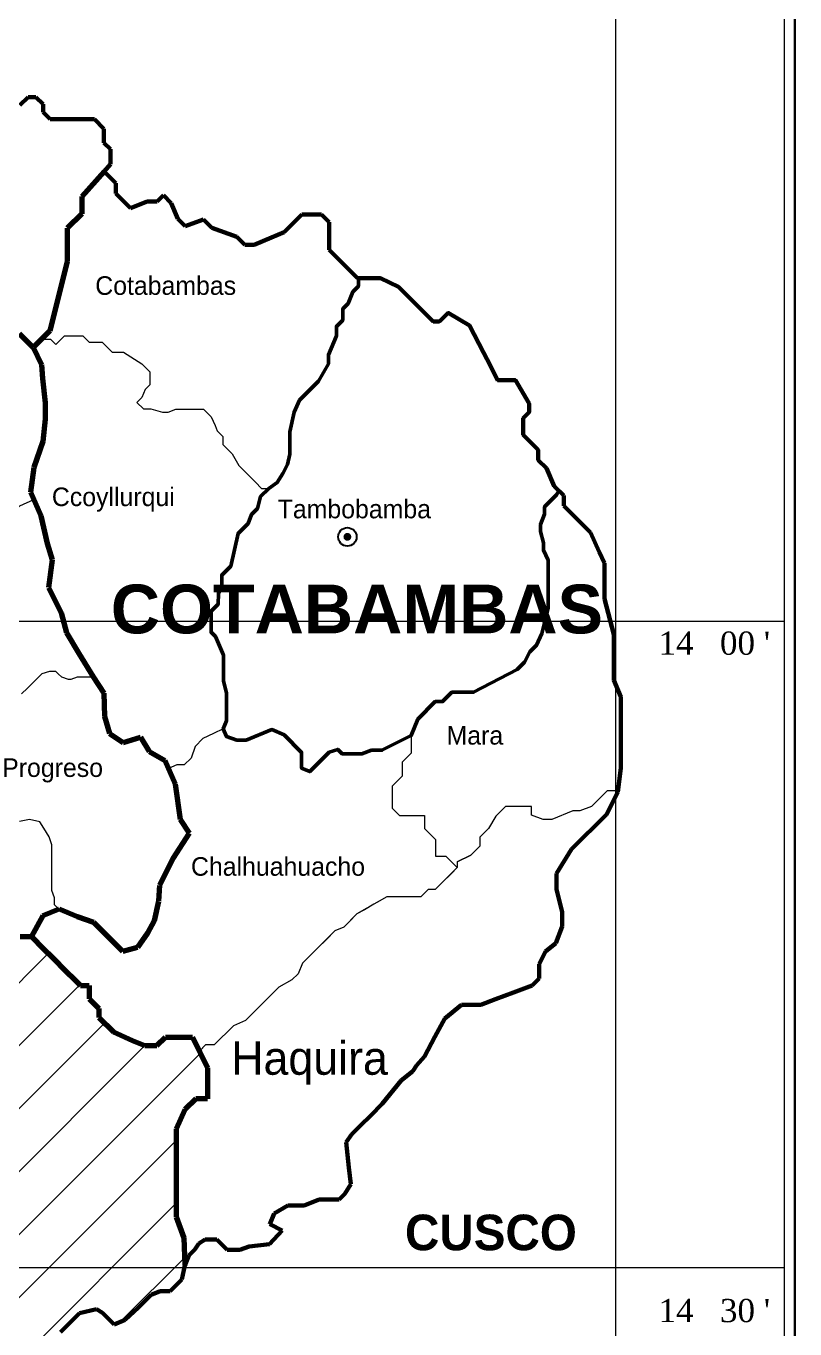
# Model space of a CAD drawing. Header units: millimetres. Extents: x 759886 to 760567, y 8424917 to 8425825.
# Drawn here: x 760439.49 to 760444.98, y 8425611.91 to 8425621.2 of the extents above; entities that cross this region are included whole.
import ezdxf

# ---------------------------------------------------------------- set-up
doc = ezdxf.new("R2010")
doc.units = ezdxf.units.MM
doc.layers.add('05', color=5, linetype='Continuous')
doc.layers.add('CAJA AGUA', color=140, linetype='Continuous')
for name, color, linetype, lineweight in [('8', 5, 'Continuous', 60), ('Cap Prov', 94, 'Continuous', 25), ('Distrito', 212, 'Continuous', 25), ('Ejes de Coordenadas', 38, 'Continuous', 5), ('PERFIL', 150, 'Continuous', 9), ('PLUMA 2', 121, 'Continuous', 9), ('poste', 131, 'Continuous', 30), ('Red vías Vecinales', 106, 'Continuous', 40)]:
    doc.layers.add(name, color=color, linetype=linetype, lineweight=lineweight)
doc.styles.add('ARIAL', font='arial.ttf')
doc.styles.add('century', font='GOTHIC.TTF')

msp = doc.modelspace()

# ---------------------------------------------------------------- hatches: boundary and pattern name
msp.add_hatch(color=256).paths.add_polyline_path([(760441.81451, 8425617.55839, 1), (760441.7581, 8425617.55839, 1)])
at = {"layer": 'PERFIL'}
h = msp.add_hatch(dxfattribs=at)
h.set_pattern_fill('ANSI31', color=3, scale=0.1, style=0)
h.set_pattern_definition([(45, (-232.94226, 20081.38513), (-0.224506403027, 0.224506403027), [])])
h.paths.add_polyline_path([(760440.56379, 8425613.333), (760440.62716, 8425613.47121), (760440.7045, 8425613.54855), (760440.78892, 8425613.54855), (760440.78892, 8425613.76878), (760440.73023, 8425613.88855), (760440.68105, 8425613.9889), (760440.59193, 8425613.9889), (760440.48888, 8425613.9889), (760440.42777, 8425613.92779), (760440.34117, 8425613.92779), (760440.25423, 8425613.96559), (760440.11697, 8425614.02526), (760440.01264, 8425614.12959), (760440.01264, 8425614.19282), (760439.94467, 8425614.26079), (760439.94467, 8425614.3568), (760439.88132, 8425614.3568), (760439.83443, 8425614.40369), (760439.78285, 8425614.45526), (760439.67973, 8425614.55839), (760439.61878, 8425614.61933), (760439.53192, 8425614.70619), (760439.45219, 8425614.70619), (760439.33962, 8425614.70619), (760439.25027, 8425614.70619), (760439.18886, 8425614.64478), (760439.18886, 8425612.34429), (760440.62242, 8425612.34429), (760440.62565, 8425612.35979), (760440.62007, 8425612.55516), (760440.56379, 8425612.70511)])
h.paths.add_polyline_path([(760439.18886, 8425614.64478), (760439.17994, 8425614.63586), (760439.09915, 8425614.55507), (760439.0592, 8425614.44181), (760439.03006, 8425614.35919), (760438.87058, 8425614.41544), (760438.82839, 8425614.37325), (760438.68349, 8425614.2884), (760438.60612, 8425614.20321), (760438.4934, 8425614.09848), (760438.42003, 8425614.06837), (760438.35747, 8425614.13092), (760438.19823, 8425614.13092), (760438.19823, 8425613.99896), (760438.16609, 8425613.72616), (760438.03916, 8425613.56709), (760437.99032, 8425613.29724), (760437.93459, 8425613.19267), (760437.93459, 8425613.11792), (760437.90695, 8425613.09028), (760437.85137, 8425613.0347), (760437.82482, 8425612.9501), (760437.80532, 8425612.88797), (760437.75582, 8425612.83848), (760437.75582, 8425612.75565), (760437.77715, 8425612.70009), (760437.7986, 8425612.64422), (760437.81575, 8425612.59953), (760437.83516, 8425612.54899), (760437.83516, 8425612.50564), (760437.87167, 8425612.46912), (760437.87167, 8425612.38659), (760437.85721, 8425612.34429), (760439.18886, 8425612.34429)])
h.paths.add_polyline_path([(760439.18886, 8425612.34429), (760437.85721, 8425612.34429), (760437.85064, 8425612.32508), (760437.85064, 8425612.27745), (760437.85064, 8425612.23182), (760437.85064, 8425612.18618), (760437.799, 8425612.18618), (760437.77319, 8425612.21199), (760437.71778, 8425612.21199), (760437.72496, 8425612.19235), (760437.72496, 8425612.16141), (760437.75094, 8425612.10752), (760437.76292, 8425612.04964), (760437.80486, 8425612.0077), (760437.81594, 8425611.92928), (760437.81594, 8425611.88437), (760437.79796, 8425611.83846), (760437.79796, 8425611.77858), (760437.79796, 8425611.71172), (760437.79796, 8425611.6383), (760437.79796, 8425611.57941), (760437.81392, 8425611.53949), (760437.80293, 8425611.46265), (760437.78894, 8425611.39378), (760437.80393, 8425611.32193), (760437.83788, 8425611.28798), (760437.86687, 8425611.24458), (760437.90655, 8425611.18518), (760437.92181, 8425611.14278), (760437.94943, 8425611.06605), (760437.977, 8425610.98943), (760437.99079, 8425610.9187), (760438.00191, 8425610.86166), (760438.00191, 8425610.77498), (760437.97481, 8425610.68716), (760437.95782, 8425610.6087), (760437.94084, 8425610.51589), (760437.90887, 8425610.42607), (760437.88127, 8425610.34851), (760437.85861, 8425610.28482), (760437.84694, 8425610.15836), (760437.88633, 8425610.18804), (760437.96694, 8425610.19824), (760438.05161, 8425610.18394), (760438.13205, 8425610.16861), (760438.20844, 8425610.11913), (760438.24252, 8425610.02741), (760438.31989, 8425609.95005), (760438.31989, 8425609.85932), (760438.33066, 8425609.79381), (760438.37459, 8425609.75106), (760438.43385, 8425609.78097), (760438.46443, 8425609.91904), (760438.55108, 8425610.00569), (760438.64477, 8425610.0729), (760438.75124, 8425610.13488), (760438.92536, 8425610.13488), (760438.97595, 8425610.15857), (760439.01949, 8425610.20435), (760439.06636, 8425610.21668), (760439.13377, 8425610.25667), (760439.17301, 8425610.24486), (760439.18886, 8425610.24709)])
h.paths.add_polyline_path([(760440.38585, 8425612.14872), (760440.44982, 8425612.17556), (760440.52109, 8425612.17556), (760440.5541, 8425612.20858), (760440.60467, 8425612.25915), (760440.62242, 8425612.34429), (760439.18886, 8425612.34429), (760439.18886, 8425610.24709), (760439.27436, 8425610.25912), (760439.34227, 8425610.29851), (760439.41244, 8425610.33842), (760439.46869, 8425610.33615), (760439.54127, 8425610.36194), (760439.60492, 8425610.46761), (760439.62389, 8425610.65003), (760439.58083, 8425610.72329), (760439.55062, 8425610.87786), (760439.3794, 8425611.04908), (760439.31844, 8425611.26765), (760439.37551, 8425611.51897), (760439.44977, 8425611.59323), (760439.56323, 8425611.70669), (760439.73859, 8425611.88205), (760439.87475, 8425612.01821), (760439.99604, 8425612.04731), (760440.03936, 8425612.02184), (760440.12232, 8425611.93888), (760440.20059, 8425611.97202), (760440.29269, 8425612.05735)])
h.paths.add_polyline_path([(760438.20184, 8425612.31108), (760439.66386, 8425612.31108), (760439.66386, 8425612.59723), (760438.20184, 8425612.59723)], flags=9)
h.paths.add_polyline_path([(760435.6277, 8425612.49056), (760438.47787, 8425612.49056), (760438.47787, 8425613.10371), (760435.6277, 8425613.10371)], flags=9)

# ---------------------------------------------------------------- linework, layer by layer
at = {"lineweight": 60}
for p, q in [((760439.45061, 8425620.63816), (760439.50838, 8425620.69592)), ((760439.50838, 8425620.69592), (760439.56416, 8425620.69592)), ((760439.56416, 8425620.69592), (760439.61472, 8425620.64537)), ((760439.61472, 8425620.64537), (760439.61472, 8425620.58959)), ((760439.61472, 8425620.58959), (760439.66654, 8425620.53776)), ((760439.66654, 8425620.53776), (760439.77202, 8425620.53776)), ((760439.77202, 8425620.53776), (760439.86283, 8425620.53776)), ((760439.86283, 8425620.53776), (760439.98254, 8425620.53776)), ((760439.98254, 8425620.53776), (760440.04947, 8425620.47084)), ((760440.04947, 8425620.47084), (760440.04947, 8425620.37096)), ((760440.04947, 8425620.37096), (760440.09647, 8425620.32396)), ((760440.09647, 8425620.32396), (760440.09647, 8425620.21838)), ((760440.09647, 8425620.21838), (760440.05066, 8425620.16541)), ((760440.05066, 8425620.16541), (760440.13452, 8425620.08154)), ((760440.13452, 8425620.08154), (760440.13452, 8425620.00806)), ((760440.13452, 8425620.00806), (760440.18647, 8425619.95611)), ((760440.18647, 8425619.95611), (760440.23805, 8425619.90453)), ((760440.23805, 8425619.90453), (760440.35818, 8425619.95032)), ((760440.35818, 8425619.95032), (760440.42835, 8425619.95032)), ((760440.42835, 8425619.95032), (760440.47374, 8425619.99571)), ((760440.47374, 8425619.99571), (760440.52947, 8425619.93998)), ((760440.52947, 8425619.93998), (760440.57696, 8425619.8266)), ((760440.57696, 8425619.8266), (760440.62854, 8425619.77502)), ((760441.4112, 8425619.80967), (760441.46072, 8425619.85919)), ((760441.46072, 8425619.85919), (760441.5305, 8425619.85919)), ((760441.5305, 8425619.85919), (760441.60067, 8425619.85919)), ((760441.60067, 8425619.85919), (760441.65616, 8425619.8037)), ((760440.62854, 8425619.77502), (760440.75858, 8425619.82248)), ((760440.75858, 8425619.82248), (760440.81842, 8425619.76265)), ((760440.81842, 8425619.76265), (760440.998, 8425619.69876)), ((760441.24567, 8425619.69464), (760441.33474, 8425619.73322)), ((760441.33474, 8425619.73322), (760441.4112, 8425619.80967)), ((760441.65616, 8425619.8037), (760441.65616, 8425619.69052)), ((760440.998, 8425619.69876), (760441.05576, 8425619.641)), ((760441.05576, 8425619.641), (760441.12184, 8425619.641)), ((760441.12184, 8425619.641), (760441.24567, 8425619.69464)), ((760441.65616, 8425619.69052), (760441.65616, 8425619.60674)), ((760441.65616, 8425619.60674), (760441.72799, 8425619.53491)), ((760441.72799, 8425619.53491), (760441.79193, 8425619.47097)), ((760441.79193, 8425619.47097), (760441.85795, 8425619.40495)), ((760441.85795, 8425619.40495), (760441.95673, 8425619.40495)), ((760441.95673, 8425619.40495), (760442.02278, 8425619.40495)), ((760442.02278, 8425619.40495), (760442.15074, 8425619.34281)), ((760442.15074, 8425619.34281), (760442.22294, 8425619.27061)), ((760442.22294, 8425619.27061), (760442.32608, 8425619.16747)), ((760442.32608, 8425619.16747), (760442.3983, 8425619.09525)), ((760442.3983, 8425619.09525), (760442.44382, 8425619.09525)), ((760442.44382, 8425619.09525), (760442.50578, 8425619.15721)), ((760442.50578, 8425619.15721), (760442.65847, 8425619.0665)), ((760442.65847, 8425619.0665), (760442.75754, 8425618.87268)), ((760442.75754, 8425618.87268), (760442.8062, 8425618.77748)), ((760442.8062, 8425618.77748), (760442.85746, 8425618.67718)), ((760442.85746, 8425618.67718), (760442.98457, 8425618.67718)), ((760442.98457, 8425618.67718), (760443.08364, 8425618.50978)), ((760443.08364, 8425618.44792), (760443.04033, 8425618.4046)), ((760443.08364, 8425618.50978), (760443.08364, 8425618.44792)), ((760443.04033, 8425618.4046), (760443.04033, 8425618.28708)), ((760443.04033, 8425618.28708), (760443.14849, 8425618.17892)), ((760443.14849, 8425618.17892), (760443.14849, 8425618.10615)), ((760443.14849, 8425618.10615), (760443.20698, 8425618.04766)), ((760443.20698, 8425618.04766), (760443.26141, 8425617.92057)), ((760443.26141, 8425617.92057), (760443.32948, 8425617.8525)), ((760443.32948, 8425617.8525), (760443.32948, 8425617.78036)), ((760443.32948, 8425617.78036), (760443.40273, 8425617.70711)), ((760443.40273, 8425617.70711), (760443.52031, 8425617.58953)), ((760443.52031, 8425617.58953), (760443.58338, 8425617.45044)), ((760443.58338, 8425617.45044), (760443.62004, 8425617.36961)), ((760443.62004, 8425617.36961), (760443.62004, 8425617.26487)), ((760443.62004, 8425617.26487), (760443.62004, 8425617.11641)), ((760443.62004, 8425617.11641), (760443.68658, 8425616.86072)), ((760443.68658, 8425616.86072), (760443.68658, 8425616.72876)), ((760443.68658, 8425616.72876), (760443.68658, 8425616.62566)), ((760443.68658, 8425616.62566), (760443.68658, 8425616.53493)), ((760443.68658, 8425616.53493), (760443.7362, 8425616.41748)), ((760443.7362, 8425616.41748), (760443.7362, 8425616.29789)), ((760443.7362, 8425616.29789), (760443.7362, 8425616.15768)), ((760443.7362, 8425616.15768), (760443.7362, 8425616.04633)), ((760443.7362, 8425616.04633), (760443.7362, 8425615.91024)), ((760443.7362, 8425615.91024), (760443.71514, 8425615.73743)), ((760443.71514, 8425615.73743), (760443.63458, 8425615.57799)), ((760443.63458, 8425615.57799), (760443.38535, 8425615.32876)), ((760443.38535, 8425615.32876), (760443.278, 8425615.15556)), ((760443.278, 8425615.15556), (760443.278, 8425615.04422)), ((760443.278, 8425615.04422), (760443.31928, 8425614.87926)), ((760443.31928, 8425614.87926), (760443.31928, 8425614.77762)), ((760443.31928, 8425614.77762), (760443.2738, 8425614.65803)), ((760443.2738, 8425614.65803), (760443.19854, 8425614.60029)), ((760443.19854, 8425614.60029), (760443.15409, 8425614.50957)), ((760443.15409, 8425614.50957), (760443.15409, 8425614.40647)), ((760443.10457, 8425614.35695), (760442.97246, 8425614.3075)), ((760443.15409, 8425614.40647), (760443.10457, 8425614.35695)), ((760442.84354, 8425614.25923), (760442.73766, 8425614.2196)), ((760442.97246, 8425614.3075), (760442.84354, 8425614.25923)), ((760442.60095, 8425614.2196), (760442.48071, 8425614.12244)), ((760442.73766, 8425614.2196), (760442.60095, 8425614.2196)), ((760442.48071, 8425614.12244), (760442.41107, 8425613.98995)), ((760442.41107, 8425613.98995), (760442.33679, 8425613.851)), ((760442.27898, 8425613.78698), (760442.25396, 8425613.74654)), ((760442.33679, 8425613.851), (760442.27898, 8425613.78698)), ((760442.25396, 8425613.74654), (760442.17048, 8425613.67847)), ((760442.17048, 8425613.67847), (760442.03543, 8425613.51158)), ((760442.03543, 8425613.51158), (760441.9529, 8425613.42905)), ((760441.9529, 8425613.42905), (760441.88071, 8425613.35686)), ((760441.88071, 8425613.35686), (760441.81883, 8425613.29497)), ((760441.81883, 8425613.29497), (760441.77665, 8425613.2394)), ((760441.77665, 8425613.2394), (760441.77665, 8425613.2394)), ((760441.77665, 8425613.2394), (760441.79709, 8425613.05795)), ((760441.79709, 8425613.05795), (760441.81073, 8425612.93959)), ((760441.76712, 8425612.86949), (760441.72766, 8425612.83003)), ((760441.81073, 8425612.93959), (760441.76712, 8425612.86949)), ((760441.36208, 8425612.78701), (760441.26504, 8425612.72927)), ((760441.47766, 8425612.78701), (760441.36208, 8425612.78701)), ((760441.58498, 8425612.83003), (760441.47766, 8425612.78701)), ((760441.72766, 8425612.83003), (760441.58498, 8425612.83003)), ((760441.26504, 8425612.72927), (760441.23411, 8425612.65504)), ((760441.32126, 8425612.60759), (760441.23148, 8425612.5111)), ((760441.23411, 8425612.65504), (760441.32126, 8425612.60759)), ((760441.32126, 8425612.60759), (760441.32126, 8425612.60759)), ((760440.72675, 8425612.51526), (760440.69749, 8425612.47359)), ((760440.77179, 8425612.54452), (760440.72675, 8425612.51526)), ((760440.85518, 8425612.54452), (760440.77179, 8425612.54452)), ((760440.92865, 8425612.47105), (760440.85518, 8425612.54452)), ((760441.08551, 8425612.49421), (760441.02011, 8425612.47105)), ((760441.23148, 8425612.5111), (760441.08551, 8425612.49421)), ((760440.65417, 8425612.43027), (760440.62565, 8425612.35979)), ((760440.69749, 8425612.47359), (760440.65417, 8425612.43027)), ((760441.02011, 8425612.47105), (760440.92865, 8425612.47105)), ((760440.62565, 8425612.35979), (760440.60467, 8425612.25915)), ((760440.5541, 8425612.20858), (760440.52109, 8425612.17556)), ((760440.60467, 8425612.25915), (760440.5541, 8425612.20858)), ((760440.38585, 8425612.14872), (760440.29269, 8425612.05735)), ((760440.44982, 8425612.17556), (760440.38585, 8425612.14872)), ((760440.52109, 8425612.17556), (760440.44982, 8425612.17556)), ((760439.87475, 8425612.01821), (760439.73859, 8425611.88205)), ((760439.99604, 8425612.04731), (760439.87475, 8425612.01821)), ((760440.03936, 8425612.02184), (760439.99604, 8425612.04731)), ((760440.12232, 8425611.93888), (760440.03936, 8425612.02184)), ((760440.29269, 8425612.05735), (760440.20059, 8425611.97202)), ((760440.20059, 8425611.97202), (760440.12232, 8425611.93888))]:
    msp.add_line(p, q, dxfattribs=at)
msp.add_circle((760441.7863, 8425617.55839), 0.06581)
at = {"layer": 'CAJA AGUA', "linetype": 'Continuous', "lineweight": 50, "flags": 128}
msp.add_lwpolyline([(760441.86477, 8425619.40495), (760441.86477, 8425619.34684), (760441.82498, 8425619.3065), (760441.79228, 8425619.22397), (760441.75263, 8425619.18432), (760441.75263, 8425619.10425), (760441.7077, 8425619.05932), (760441.7077, 8425618.99261), (760441.65074, 8425618.85766), (760441.65074, 8425618.79199), (760441.61544, 8425618.73051), (760441.58013, 8425618.66903), (760441.44463, 8425618.53353), (760441.40686, 8425618.4483), (760441.37618, 8425618.30731), (760441.37618, 8425618.14898), (760441.35988, 8425618.07537), (760441.32534, 8425618.01141), (760441.28538, 8425617.94594), (760441.22507, 8425617.90446), (760441.16565, 8425617.84505), (760441.14505, 8425617.76086), (760441.10272, 8425617.71853), (760441.0785, 8425617.65408), (760441.00695, 8425617.58253), (760440.95414, 8425617.34943), (760440.89052, 8425617.28581), (760440.89052, 8425617.2158), (760440.86673, 8425617.15334), (760440.86456, 8425617.07864), (760440.81432, 8425617.0284), (760440.81432, 8425616.87732), (760440.84555, 8425616.84609), (760440.90189, 8425616.71479), (760440.90189, 8425616.53164), (760440.9233, 8425616.44299), (760440.9233, 8425616.24555), (760440.90112, 8425616.18914), (760440.9233, 8425616.13272), (760440.99792, 8425616.10855), (760441.06447, 8425616.10855), (760441.24673, 8425616.18304), (760441.3347, 8425616.14481), (760441.45967, 8425616.01984), (760441.45967, 8425615.90707), (760441.51822, 8425615.8829), (760441.65629, 8425616.02097), (760441.71787, 8425616.04206), (760441.75012, 8425616.0098), (760441.88928, 8425616.0098), (760441.95785, 8425616.03602), (760442.03246, 8425616.03602), (760442.2422, 8425616.14079), (760442.28906, 8425616.25785), (760442.4137, 8425616.38248), (760442.46496, 8425616.38248), (760442.53164, 8425616.44916), (760442.68679, 8425616.44916), (760442.99856, 8425616.61236), (760443.05041, 8425616.66421), (760443.08811, 8425616.73737), (760443.13548, 8425616.78474), (760443.17281, 8425616.86833), (760443.21799, 8425617.04888), (760443.21799, 8425617.23244), (760443.21799, 8425617.3916), (760443.18484, 8425617.46212), (760443.18484, 8425617.5145), (760443.16468, 8425617.5971), (760443.16468, 8425617.64747), (760443.19291, 8425617.72), (760443.19291, 8425617.77239), (760443.27757, 8425617.85704), (760443.29544, 8425617.88654), (760443.26141, 8425617.92057), (760443.20698, 8425618.04766), (760443.14849, 8425618.10615), (760443.14849, 8425618.17892), (760443.04033, 8425618.28708), (760443.04033, 8425618.4046), (760443.08364, 8425618.44792), (760443.08364, 8425618.50978), (760442.98457, 8425618.67718), (760442.85746, 8425618.67718), (760442.65847, 8425619.0665), (760442.50578, 8425619.15721), (760442.44382, 8425619.09525), (760442.3983, 8425619.09525), (760442.15074, 8425619.34281), (760442.02278, 8425619.40495), (760441.86477, 8425619.40495)], dxfattribs=at)
at = {"layer": 'Cap Prov', "color": 2, "lineweight": 70}
for p, q in [((760440.05066, 8425620.16541), (760439.89079, 8425619.9868)), ((760439.89079, 8425619.9868), (760439.89079, 8425619.8632)), ((760439.89079, 8425619.8632), (760439.78765, 8425619.76005)), ((760439.78765, 8425619.76005), (760439.78765, 8425619.5231)), ((760439.78765, 8425619.5231), (760439.66375, 8425619.02843)), ((760439.54517, 8425618.90985), (760439.44716, 8425619.00786)), ((760439.66375, 8425619.02843), (760439.54517, 8425618.90985)), ((760439.54517, 8425618.90985), (760439.60453, 8425618.78672)), ((760439.60453, 8425618.78672), (760439.6112, 8425618.68901)), ((760439.6112, 8425618.68901), (760439.62899, 8425618.51357)), ((760439.62899, 8425618.51357), (760439.63122, 8425618.39842)), ((760439.63122, 8425618.39842), (760439.61344, 8425618.23893)), ((760439.61344, 8425618.23893), (760439.54866, 8425618.05304)), ((760439.54866, 8425618.05304), (760439.52448, 8425617.8776)), ((760439.54866, 8425618.05304), (760439.54866, 8425618.05304)), ((760439.52448, 8425617.8776), (760439.59963, 8425617.70927)), ((760439.59963, 8425617.70927), (760439.64358, 8425617.51049)), ((760439.64358, 8425617.51049), (760439.68026, 8425617.39513)), ((760439.68026, 8425617.39513), (760439.65345, 8425617.19776)), ((760439.65345, 8425617.19776), (760439.74467, 8425617.01559)), ((760439.74467, 8425617.01559), (760439.78337, 8425616.87309)), ((760439.78337, 8425616.87309), (760439.87105, 8425616.72687)), ((760439.87105, 8425616.72687), (760439.97379, 8425616.5589)), ((760439.97379, 8425616.5589), (760440.0493, 8425616.44375)), ((760440.0493, 8425616.44375), (760440.05375, 8425616.27669)), ((760440.05375, 8425616.27669), (760440.08894, 8425616.15608)), ((760440.08894, 8425616.15608), (760440.18642, 8425616.09203)), ((760440.18642, 8425616.09203), (760440.31137, 8425616.1298)), ((760440.31137, 8425616.1298), (760440.37172, 8425616.02761)), ((760440.18642, 8425616.09203), (760440.18642, 8425616.09203)), ((760440.37172, 8425616.02761), (760440.48441, 8425615.96168)), ((760440.48441, 8425615.96168), (760440.55825, 8425615.79417)), ((760440.55825, 8425615.79417), (760440.59228, 8425615.54203)), ((760440.59228, 8425615.54203), (760440.65702, 8425615.44325)), ((760440.65702, 8425615.44325), (760440.54066, 8425615.26366)), ((760440.54066, 8425615.26366), (760440.44546, 8425615.06941)), ((760440.44546, 8425615.06941), (760440.43885, 8425614.95806)), ((760439.72978, 8425614.90068), (760439.61249, 8425614.85318)), ((760439.86199, 8425614.84649), (760439.72978, 8425614.90068)), ((760440.43885, 8425614.95806), (760440.40754, 8425614.81833)), ((760439.61249, 8425614.85318), (760439.53192, 8425614.70619)), ((760439.97673, 8425614.80748), (760439.86199, 8425614.84649)), ((760440.18517, 8425614.59903), (760439.97673, 8425614.80748)), ((760440.40754, 8425614.81833), (760440.36095, 8425614.72916)), ((760440.36095, 8425614.72916), (760440.28964, 8425614.62776)), ((760439.45219, 8425614.70619), (760439.53192, 8425614.70619)), ((760439.53192, 8425614.70619), (760439.61878, 8425614.61933)), ((760439.61878, 8425614.61933), (760439.67973, 8425614.55839)), ((760440.28964, 8425614.62776), (760440.18517, 8425614.59903)), ((760439.67973, 8425614.55839), (760439.67973, 8425614.55839)), ((760439.67973, 8425614.55839), (760439.78285, 8425614.45526)), ((760440.18517, 8425614.59903), (760440.18517, 8425614.59903)), ((760439.78285, 8425614.45526), (760439.83443, 8425614.40369)), ((760439.83443, 8425614.40369), (760439.88132, 8425614.3568)), ((760439.88132, 8425614.3568), (760439.94467, 8425614.3568)), ((760439.94467, 8425614.3568), (760439.94467, 8425614.26079)), ((760439.94467, 8425614.26079), (760440.01264, 8425614.19282)), ((760440.01264, 8425614.19282), (760440.01264, 8425614.12959)), ((760440.01264, 8425614.12959), (760440.11697, 8425614.02526)), ((760440.11697, 8425614.02526), (760440.25423, 8425613.96559)), ((760440.42777, 8425613.92779), (760440.48888, 8425613.9889)), ((760440.48888, 8425613.9889), (760440.59193, 8425613.9889)), ((760440.59193, 8425613.9889), (760440.68105, 8425613.9889)), ((760440.68105, 8425613.9889), (760440.78892, 8425613.76878)), ((760440.25423, 8425613.96559), (760440.34117, 8425613.92779)), ((760440.34117, 8425613.92779), (760440.42777, 8425613.92779)), ((760440.78892, 8425613.76878), (760440.78892, 8425613.60478)), ((760440.78892, 8425613.60478), (760440.78892, 8425613.54855)), ((760440.7045, 8425613.54855), (760440.62716, 8425613.47121)), ((760440.78892, 8425613.54855), (760440.7045, 8425613.54855)), ((760440.62716, 8425613.47121), (760440.56379, 8425613.333)), ((760440.56379, 8425613.333), (760440.56379, 8425613.09871)), ((760440.56379, 8425613.09871), (760440.56379, 8425612.94877)), ((760440.56379, 8425612.94877), (760440.56379, 8425612.85505)), ((760440.56379, 8425612.85505), (760440.56379, 8425612.70511)), ((760440.56379, 8425612.70511), (760440.62007, 8425612.55516)), ((760440.62007, 8425612.55516), (760440.62565, 8425612.35979))]:
    msp.add_line(p, q, dxfattribs=at)
at = {"layer": 'Ejes de Coordenadas', "linetype": 'Continuous'}
for p, q in [((760443.70008, 8425626.32298), (760443.70008, 8425607.73148)), ((760424.27437, 8425616.9571), (760444.90275, 8425616.9571)), ((760424.28825, 8425612.34429), (760444.90275, 8425612.34429))]:
    msp.add_line(p, q, dxfattribs=at)
msp.add_lwpolyline([(760444.90275, 8425607.73148), (760424.28825, 8425607.73148), (760424.28825, 8425624.91861), (760444.90275, 8425624.91861)], close=True, dxfattribs=at)
at = {"layer": 'PLUMA 2', "linetype": 'Continuous', "lineweight": 5}
for p, q in [((760442.2422, 8425616.14079), (760442.2422, 8425616.01574)), ((760442.2422, 8425616.01574), (760442.17764, 8425615.95118)), ((760442.17764, 8425615.95118), (760442.17764, 8425615.85166)), ((760442.17764, 8425615.85166), (760442.10596, 8425615.77997)), ((760442.10596, 8425615.77997), (760442.10596, 8425615.70727)), ((760442.10596, 8425615.70727), (760442.10596, 8425615.62195)), ((760442.10596, 8425615.62195), (760442.15872, 8425615.56919)), ((760442.15872, 8425615.56919), (760442.23783, 8425615.56919)), ((760442.23783, 8425615.56919), (760442.33637, 8425615.56919)), ((760442.33637, 8425615.56919), (760442.33637, 8425615.47757)), ((760442.33637, 8425615.47757), (760442.41516, 8425615.39878)), ((760442.41516, 8425615.39878), (760442.41516, 8425615.28067)), ((760442.41516, 8425615.28067), (760442.48747, 8425615.28067)), ((760442.48747, 8425615.28067), (760442.56956, 8425615.19859)), ((760442.56956, 8425615.23907), (760442.66753, 8425615.28736)), ((760442.66753, 8425615.28736), (760442.73154, 8425615.35137))]:
    msp.add_line(p, q, dxfattribs=at)
for points in [[(760441.86477, 8425619.40495), (760441.86477, 8425619.34684), (760441.86477, 8425619.34684), (760441.82535, 8425619.30742), (760441.79228, 8425619.22397), (760441.75263, 8425619.18432), (760441.75263, 8425619.10425), (760441.7077, 8425619.05932), (760441.7077, 8425618.99261), (760441.67082, 8425618.90524), (760441.65074, 8425618.85766), (760441.65074, 8425618.79199), (760441.6109, 8425618.72889), (760441.58013, 8425618.66903), (760441.53157, 8425618.62047), (760441.4822, 8425618.5711), (760441.44463, 8425618.53353), (760441.40686, 8425618.4483), (760441.39067, 8425618.37387), (760441.37618, 8425618.30731), (760441.37618, 8425618.22341), (760441.37618, 8425618.14898), (760441.35988, 8425618.07537), (760441.32587, 8425618.01228), (760441.28538, 8425617.94594), (760441.22507, 8425617.90446)], [(760439.60446, 8425618.96914), (760439.66803, 8425618.96914), (760439.70621, 8425618.93096), (760439.74466, 8425618.96941), (760439.76784, 8425618.99258), (760439.82735, 8425618.99258), (760439.89793, 8425618.99258), (760439.94381, 8425618.94671), (760440.03708, 8425618.94671), (760440.10738, 8425618.87642), (760440.18833, 8425618.87642), (760440.26698, 8425618.82634), (760440.31876, 8425618.79338), (760440.37618, 8425618.73596), (760440.37618, 8425618.69337), (760440.37618, 8425618.643), (760440.34277, 8425618.6096), (760440.31942, 8425618.55234), (760440.28515, 8425618.51807), (760440.33251, 8425618.47072), (760440.38395, 8425618.47072), (760440.46663, 8425618.44757), (760440.50697, 8425618.44757), (760440.56343, 8425618.46974), (760440.6683, 8425618.46974), (760440.75905, 8425618.46974), (760440.8151, 8425618.41368), (760440.8419, 8425618.35182), (760440.85819, 8425618.31421), (760440.89775, 8425618.27465), (760440.89775, 8425618.21683), (760440.93535, 8425618.17923), (760440.96357, 8425618.15102), (760441.0113, 8425618.06774), (760441.0496, 8425618.02944), (760441.09193, 8425617.98711), (760441.13124, 8425617.9478), (760441.17458, 8425617.90446), (760441.22507, 8425617.90446), (760441.16565, 8425617.84505), (760441.14505, 8425617.76086), (760441.10272, 8425617.71853), (760441.0785, 8425617.65408), (760441.00695, 8425617.58253), (760440.98573, 8425617.48887), (760440.96732, 8425617.40761), (760440.95414, 8425617.34943), (760440.89052, 8425617.28581), (760440.89052, 8425617.2158), (760440.86673, 8425617.15334), (760440.86673, 8425617.08081), (760440.81432, 8425617.0284), (760440.81432, 8425616.94381), (760440.81432, 8425616.87732), (760440.84555, 8425616.84609), (760440.87278, 8425616.78263), (760440.90189, 8425616.71479), (760440.90189, 8425616.62029), (760440.90189, 8425616.53164), (760440.9233, 8425616.44299), (760440.9233, 8425616.3483), (760440.9233, 8425616.24555), (760440.90112, 8425616.18914), (760440.83053, 8425616.15489), (760440.7557, 8425616.11857), (760440.69939, 8425616.06227), (760440.67122, 8425615.9796), (760440.62284, 8425615.93122), (760440.57039, 8425615.93122), (760440.50964, 8425615.90445)], [(760440.90112, 8425616.18914), (760440.9233, 8425616.13272), (760440.99792, 8425616.10855), (760441.06447, 8425616.10855), (760441.1532, 8425616.14481), (760441.24673, 8425616.18304), (760441.3347, 8425616.14481), (760441.37602, 8425616.10349), (760441.41331, 8425616.0662), (760441.45967, 8425616.01984), (760441.45967, 8425615.94737), (760441.45967, 8425615.90707), (760441.51822, 8425615.8829), (760441.54644, 8425615.91112), (760441.57063, 8425615.93531), (760441.61699, 8425615.98167), (760441.65629, 8425616.02097), (760441.71787, 8425616.04206), (760441.75012, 8425616.0098), (760441.82677, 8425616.0098), (760441.88928, 8425616.0098), (760441.95785, 8425616.03602), (760442.03246, 8425616.03602), (760442.1091, 8425616.0743), (760442.18171, 8425616.11057), (760442.2422, 8425616.14079), (760442.2664, 8425616.20122), (760442.28906, 8425616.25785), (760442.34516, 8425616.31394), (760442.4137, 8425616.38248), (760442.46496, 8425616.38248), (760442.53164, 8425616.44916), (760442.61016, 8425616.44916), (760442.68679, 8425616.44916), (760442.77553, 8425616.49561), (760442.82579, 8425616.52192), (760442.91034, 8425616.56618), (760442.99856, 8425616.61236), (760443.05041, 8425616.66421), (760443.08811, 8425616.73737), (760443.13548, 8425616.78474), (760443.17281, 8425616.86833), (760443.19701, 8425616.96504), (760443.21799, 8425617.04888), (760443.21799, 8425617.14178), (760443.21799, 8425617.23244), (760443.21799, 8425617.31907), (760443.21799, 8425617.3916), (760443.18484, 8425617.46212), (760443.18484, 8425617.5145), (760443.16468, 8425617.5971), (760443.16468, 8425617.64747), (760443.19291, 8425617.72), (760443.19291, 8425617.77239), (760443.23524, 8425617.81471), (760443.27757, 8425617.85704), (760443.30226, 8425617.89903)]]:
    msp.add_lwpolyline(points, dxfattribs=at)
at = {"layer": 'PLUMA 2', "linetype": 'Continuous', "lineweight": 5, "flags": 128}
for points in [[(760440.73023, 8425613.88855), (760440.73023, 8425613.88855), (760440.78892, 8425613.76878), (760440.78892, 8425613.54855), (760440.7045, 8425613.54855), (760440.62716, 8425613.47121), (760440.56379, 8425613.333), (760440.56379, 8425612.70511), (760440.62007, 8425612.55516), (760440.62565, 8425612.35979), (760440.65417, 8425612.43027), (760440.69749, 8425612.47359), (760440.72675, 8425612.51526), (760440.77179, 8425612.54452), (760440.85518, 8425612.54452), (760440.92865, 8425612.47105), (760441.02011, 8425612.47105), (760441.08551, 8425612.49421), (760441.23148, 8425612.5111), (760441.32126, 8425612.60759), (760441.23411, 8425612.65504), (760441.26504, 8425612.72927), (760441.36208, 8425612.78701), (760441.47766, 8425612.78701), (760441.58498, 8425612.83003), (760441.72766, 8425612.83003), (760441.76712, 8425612.86949), (760441.81073, 8425612.93959), (760441.77665, 8425613.2394), (760441.81883, 8425613.29497), (760442.03543, 8425613.51158), (760442.17048, 8425613.67847), (760442.25396, 8425613.74654), (760442.27898, 8425613.78698), (760442.33679, 8425613.851), (760442.41107, 8425613.98995), (760442.48071, 8425614.12244), (760442.60095, 8425614.2196), (760442.73766, 8425614.2196), (760443.10457, 8425614.35695), (760443.15409, 8425614.40647), (760443.15409, 8425614.50957), (760443.17553, 8425614.55333), (760443.19854, 8425614.60029), (760443.25274, 8425614.64187), (760443.2738, 8425614.65803), (760443.31928, 8425614.77762), (760443.31928, 8425614.87926), (760443.278, 8425615.04422), (760443.278, 8425615.15556), (760443.38535, 8425615.32876), (760443.63458, 8425615.57799), (760443.71514, 8425615.73743), (760443.7162, 8425615.7462), (760443.63909, 8425615.7462), (760443.52796, 8425615.63506), (760443.44578, 8425615.60381), (760443.39536, 8425615.60381), (760443.24518, 8425615.54089), (760443.18234, 8425615.54089), (760443.10016, 8425615.57228), (760443.10016, 8425615.6339), (760442.91524, 8425615.6339), (760442.84638, 8425615.56504), (760442.79256, 8425615.47635), (760442.73154, 8425615.41533), (760442.73154, 8425615.35137), (760442.66753, 8425615.28736), (760442.56956, 8425615.23907), (760442.56956, 8425615.19859), (760442.41218, 8425615.04121), (760442.36255, 8425615.04121), (760442.31004, 8425614.9887), (760442.06768, 8425614.9887), (760441.85482, 8425614.86713), (760441.76145, 8425614.77376), (760441.69789, 8425614.74791), (760441.46719, 8425614.51721), (760441.43445, 8425614.44126), (760441.38975, 8425614.39656), (760441.29668, 8425614.34467), (760441.05994, 8425614.10793), (760440.97281, 8425614.06941), (760440.83631, 8425613.93291), (760440.77452, 8425613.93291), (760440.73023, 8425613.88855)], [(760442.56956, 8425615.19859), (760442.52813, 8425615.15716), (760442.46291, 8425615.09194), (760442.41218, 8425615.04121), (760442.36255, 8425615.04121), (760442.31004, 8425614.9887), (760442.2127, 8425614.9887), (760442.12811, 8425614.9887), (760442.06768, 8425614.9887), (760441.97584, 8425614.93625), (760441.90792, 8425614.89746), (760441.85482, 8425614.86713), (760441.79889, 8425614.8112), (760441.76145, 8425614.77376), (760441.69789, 8425614.74791), (760441.63387, 8425614.68389), (760441.57831, 8425614.62833), (760441.52154, 8425614.57156), (760441.46719, 8425614.51721), (760441.43445, 8425614.44126), (760441.38975, 8425614.39656), (760441.29668, 8425614.34467), (760441.26287, 8425614.31086), (760441.21938, 8425614.26737), (760441.14328, 8425614.19127), (760441.09255, 8425614.14054), (760441.05994, 8425614.10793), (760440.97281, 8425614.06941), (760440.92812, 8425614.02472), (760440.87981, 8425613.9764), (760440.83631, 8425613.93291), (760440.77452, 8425613.93291), (760440.73499, 8425613.89337)]]:
    msp.add_lwpolyline(points, dxfattribs=at)
at = {"layer": 'poste', "color": 2, "linetype": 'Continuous', "lineweight": 5}
for points in [[(760438.65865, 8425616.77741), (760438.65865, 8425616.82654), (760438.6201, 8425616.86509), (760438.6201, 8425616.94113), (760438.6201, 8425616.99843), (760438.70591, 8425617.08424), (760438.7696, 8425617.14793), (760438.83171, 8425617.21003), (760438.91133, 8425617.28965), (760439.01164, 8425617.3422), (760439.08488, 8425617.41544), (760439.08488, 8425617.46634), (760439.14382, 8425617.52528), (760439.18999, 8425617.57146), (760439.2505, 8425617.63197), (760439.31579, 8425617.69725), (760439.41628, 8425617.74645), (760439.44971, 8425617.77989), (760439.54843, 8425617.82396)], [(760439.46164, 8425616.43739), (760439.50356, 8425616.47931), (760439.55833, 8425616.53408), (760439.60769, 8425616.58344), (760439.66393, 8425616.60025), (760439.70452, 8425616.60025), (760439.72616, 8425616.57861), (760439.74644, 8425616.55833), (760439.79381, 8425616.54348), (760439.81546, 8425616.54348), (760439.86011, 8425616.5597), (760439.91288, 8425616.5597), (760439.97379, 8425616.5589)], [(760439.72978, 8425614.90068), (760439.69723, 8425614.93322), (760439.69723, 8425614.98143), (760439.67784, 8425615.03415), (760439.67784, 8425615.0774), (760439.67784, 8425615.12607), (760439.67784, 8425615.1923), (760439.67784, 8425615.23826), (760439.67784, 8425615.30719), (760439.67784, 8425615.36126), (760439.6589, 8425615.41668), (760439.62102, 8425615.47886), (760439.59257, 8425615.52555), (760439.51954, 8425615.54239), (760439.44648, 8425615.52752)]]:
    msp.add_lwpolyline(points, dxfattribs=at)
at = {"layer": 'Red vías Vecinales', "color": 7, "lineweight": 30}
msp.add_lwpolyline([(760424.28825, 8425607.73148), (760444.97925, 8425607.73148), (760444.97925, 8425626.32298), (760424.28825, 8425626.32298), (760424.28825, 8425607.73148)], dxfattribs=at)

# ---------------------------------------------------------------- texts
at = {"layer": '05', "insert": (760440.09832, 8425617.21755), "char_height": 0.3481218, "attachment_point": 1, "style": 'century'}
msp.add_mtext('{\\fArial|b1|i0|c0|p34;COTABAMBAS}', dxfattribs=at)
at = {"layer": '8', "color": 7, "insert": (760442.1971, 8425612.72163), "char_height": 0.2539643, "attachment_point": 1, "style": 'century'}
msp.add_mtext('{\\fBankGothic Md BT|b1|i0|c0|p34;CUSCO}', dxfattribs=at)
at = {"layer": 'Distrito', "linetype": 'Continuous', "lineweight": 5, "attachment_point": 1, "style": 'century'}
for s, insert, char_height, width in [('Cotabambas', (760439.98741, 8425619.41767), 0.132554, 1.6770926), ('Ccoyllurqui', (760439.6779, 8425617.91023), 0.1325541, 1.6770926), ('Tambobamba', (760441.28915, 8425617.82317), 0.132554, 1.6770926), ('Mara', (760442.49391, 8425616.20849), 0.132554, 1.6770926), ('Progreso', (760439.32362, 8425615.97775), 0.132554, 1.6770926), ('Chalhuahuacho', (760440.67049, 8425615.27261), 0.1325541, 1.6770926), ('Haquira', (760440.95753, 8425613.95869), 0.238597, 3.0187667)]:
    msp.add_mtext(s, dxfattribs=dict(at, insert=insert, char_height=char_height, width=width))
at = {"layer": 'Ejes de Coordenadas', "char_height": 0.1658116, "width": 1.1114644, "attachment_point": 1, "style": 'ARIAL'}
for s, insert in [("{\\fTimes New Roman|b0|i0|c0|p18;14   00 '}", (760444.00583, 8425616.88285)), ("{\\fTimes New Roman|b0|i0|c0|p18;14   30 '}", (760444.00583, 8425612.12044))]:
    msp.add_mtext(s, dxfattribs=dict(at, insert=insert))

doc.saveas('drawing.dxf')
